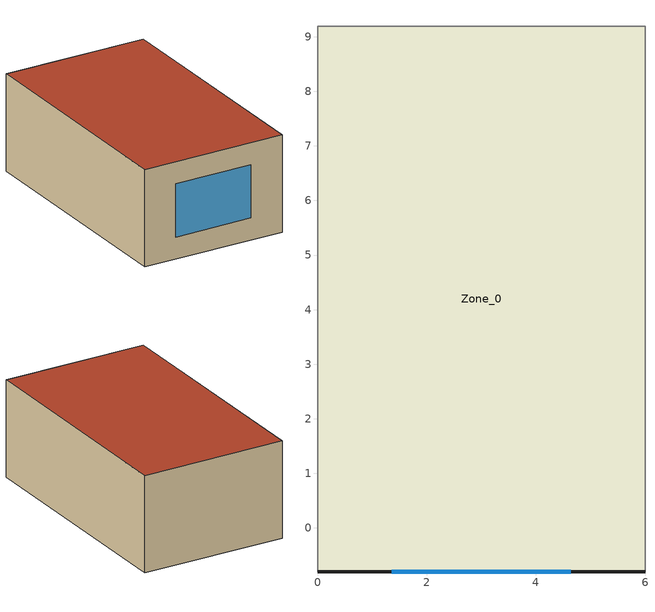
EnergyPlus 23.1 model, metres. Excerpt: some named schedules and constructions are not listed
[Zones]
Zone_0
 floor adiabatic (Slab_Light_FLIPPED): 6,-0.81 0,-0.81 0,9.19 6,9.19 z0
 wall outside (UVal_0.2_Light): 0,-0.81 6,-0.81 z0:4
 wall adiabatic (UVal_0.2_Light): 6,-0.81 6,9.19 0,9.19 0,-0.81 z0:4
 window (Starphire - Solarban 60 (3) on Starphire (Krypton)): 1.36,-0.81 4.64,-0.81 z0.9:3.1
 roof outside (UVal_0.2_Light): 0,9.19 0,-0.81 6,-0.81 6,9.19 z4
[Schedule:Day:Hourly]
a9f4b4bc-2e12-458c-8fc4-2f3fb955b4e3: 1, 1, 1, 1, 1, 1, 0.8, 0.6, 0.4, 0.4, 0.4, 0.6, 0.8, 0.6, 0.4, 0.4, 0.6, 0.8, 0.8, 0.8, 0.8, 1, 1, 1
efc2760d-8a1d-45c6-b962-a8a213a4c618: 0, 0, 0, 0, 0, 0, 0, 1, 1, 1, 1, 1, 1, 1, 1, 1, 1, 1, 0, 0, 0, 0, 0, 0
75874fcd-75c6-442e-b177-77d28ebe1d65: 0, 0, 0, 0, 0, 0, 0, 0, 0, 0, 0, 0, 0, 0, 0, 0, 0, 0, 0, 0, 0, 0, 0, 0
008bc7e2-7638-4747-beff-4e0d760ff2a5: 1, 1, 1, 1, 1, 1, 0.8, 0, 0, 0, 0, 0, 0, 0, 0, 0, 0, 0, 0.8, 0.8, 0.8, 1, 1, 1
2f73d201-ecd8-4a38-8596-6b65bfb818f7: 1, 1, 1, 1, 1, 1, 0.8, 0.6, 0.4, 0, 0, 0, 0, 0, 0, 0, 0, 0, 0.8, 0.8, 0.8, 1, 1, 1
5e377dd4-b396-45f0-af20-e002f2d6122a: 1, 1, 1, 1, 1, 1, 0.8, 0.6, 0, 0, 0, 0, 0, 0, 0, 0.4, 0.6, 0.8, 0.8, 0.8, 0.8, 1, 1, 1
88314eb3-1bb4-4dd7-b09d-cbcdebc707a7: 1, 1, 1, 1, 1, 1, 0.8, 0, 0, 0, 0, 0, 0, 0, 0, 0.4, 0.6, 0.8, 0.8, 0.8, 0.8, 1, 1, 1
b633e610-c0a2-45fa-ba37-297b95152a5c: 1, 1, 1, 1, 1, 1, 0.8, 0.6, 0, 0, 0, 0, 0, 0, 0, 0, 0, 0, 0.8, 0.8, 0.8, 1, 1, 1
44a71ea6-3b74-42dc-987f-99eaa75a8332: 1, 1, 1, 1, 1, 1, 0.8, 0.6, 0.4, 0.4, 0.4, 0, 0, 0, 0, 0, 0, 0, 0.8, 0.8, 0.8, 1, 1, 1
30dfd1cf-e552-4944-95f4-35b8c2e1e128: 1, 1, 1, 1, 1, 1, 0.8, 0.6, 0.4, 0.4, 0.4, 0.6, 0.8, 0.6, 0.4, 0, 0, 0, 0.8, 0.8, 0.8, 1, 1, 1
3169d6b9-a660-4b36-a788-756da2ca3554: 1, 1, 1, 1, 1, 1, 0.8, 0.6, 0.4, 0, 0, 0, 0, 0, 0, 0, 0, 0.8, 0.8, 0.8, 0.8, 1, 1, 1
7a969d79-baed-470d-8798-7dddf29d24f6: 1, 1, 1, 1, 1, 1, 0.8, 0.6, 0.4, 0.4, 0.4, 0.6, 0.8, 0.6, 0, 0, 0, 0.8, 0.8, 0.8, 0.8, 1, 1, 1
060da356-0adc-4f44-b421-56f693a622e6: 1, 1, 1, 1, 1, 1, 0.8, 0, 0, 0, 0, 0, 0, 0, 0, 0, 0, 0.8, 0.8, 0.8, 0.8, 1, 1, 1
3189d03c-0a18-4a71-96c0-83d8108f6ac0: 1, 1, 1, 1, 1, 1, 0.8, 0.6, 0.4, 0.4, 0.4, 0.6, 0.8, 0.6, 0.4, 0.4, 0.6, 0, 0.8, 0.8, 0.8, 1, 1, 1
fed877cd-eb7f-4e54-9674-f0576113e366: 1, 1, 1, 1, 1, 1, 0.8, 0.6, 0.4, 0, 0, 0, 0.8, 0.6, 0.4, 0.4, 0.6, 0.8, 0.8, 0.8, 0.8, 1, 1, 1
cfa50969-3518-4a79-9ebb-52f217fd56b7: 1, 1, 1, 1, 1, 1, 0.8, 0, 0.4, 0.4, 0.4, 0.6, 0, 0, 0, 0.4, 0.6, 0.8, 0.8, 0.8, 0.8, 1, 1, 1
59d48295-9266-4557-8065-ae027bafda2b: 1, 1, 1, 1, 1, 1, 0.8, 0, 0.4, 0, 0, 0, 0, 0, 0, 0, 0, 0, 0.8, 0.8, 0.8, 1, 1, 1
25d9d186-891b-4b81-93f3-6afea8f2ef5c: 1, 1, 1, 1, 1, 1, 0.8, 0, 0, 0, 0, 0, 0, 0.6, 0.4, 0.4, 0.6, 0, 0.8, 0.8, 0.8, 1, 1, 1
58793e93-eae3-4f29-a1c5-bd6ba601a773: 1, 1, 1, 1, 1, 1, 0.8, 0.6, 0.4, 0.4, 0.4, 0.6, 0, 0, 0, 0, 0, 0, 0.8, 0.8, 0.8, 1, 1, 1
87693d5b-cab4-40a0-839a-b4b8302d06e7: 1, 1, 1, 1, 1, 1, 0.8, 0, 0, 0, 0, 0, 0, 0, 0, 0, 0.6, 0, 0.8, 0.8, 0.8, 1, 1, 1
1c799c84-67f4-4240-8c71-06874fbb3943: 1, 1, 1, 1, 1, 1, 0.8, 0.6, 0.4, 0.4, 0.4, 0, 0, 0, 0, 0, 0, 0.8, 0.8, 0.8, 0.8, 1, 1, 1
1f0d44a3-7d70-46c1-88ee-c0f023e7affa: 1, 1, 1, 1, 1, 1, 0.8, 0, 0, 0.4, 0.4, 0, 0, 0, 0.4, 0.4, 0.6, 0, 0.8, 0.8, 0.8, 1, 1, 1
0ee71fe6-2df5-488a-b069-791e0e5c07b8: 1, 1, 1, 1, 1, 1, 0.8, 0.6, 0, 0, 0, 0, 0, 0, 0, 0, 0, 0.8, 0.8, 0.8, 0.8, 1, 1, 1
8e7996f3-5341-486f-939a-1274a31d297e: 1, 1, 1, 1, 1, 1, 0.8, 0.6, 0, 0, 0, 0.6, 0, 0, 0, 0, 0, 0.8, 0.8, 0.8, 0.8, 1, 1, 1
c6c6efc0-2bb3-4c48-9c40-b161d9971be9: 1, 1, 1, 1, 1, 1, 0.8, 0, 0, 0, 0, 0.6, 0.8, 0.6, 0.4, 0.4, 0.6, 0.8, 0.8, 0.8, 0.8, 1, 1, 1
28080bc0-5927-433a-9422-1f4ffd60f8e5: 1, 1, 1, 1, 1, 1, 0.8, 0.6, 0, 0, 0, 0.6, 0.8, 0.6, 0.4, 0.4, 0.6, 0.8, 0.8, 0.8, 0.8, 1, 1, 1
4ca7bb63-88ca-4ba3-ae32-60c2a5a33414: 1, 1, 1, 1, 1, 1, 0.8, 0.6, 0.4, 0.4, 0.4, 0, 0, 0, 0, 0.4, 0.6, 0.8, 0.8, 0.8, 0.8, 1, 1, 1
d5d7a691-1c94-4324-87fc-18be7b975890: 1, 1, 1, 1, 1, 1, 0.8, 0.6, 0, 0, 0, 0.6, 0, 0, 0.4, 0.4, 0.6, 0, 0.8, 0.8, 0.8, 1, 1, 1
d8a64c24-ee05-4c0a-9334-fb8977417d24: 1, 1, 1, 1, 1, 1, 0.8, 0.6, 0, 0, 0, 0, 0.8, 0, 0, 0, 0, 0, 0.8, 0.8, 0.8, 1, 1, 1
892f0b5d-23d3-4d68-ba22-9b33534a2e85: 1, 1, 1, 1, 1, 1, 0.8, 0.6, 0.4, 0, 0, 0.6, 0.8, 0.6, 0.4, 0.4, 0.6, 0.8, 0.8, 0.8, 0.8, 1, 1, 1
1ff51537-b0e9-466c-9028-86336e3e91d3: 1, 1, 1, 1, 1, 1, 0.8, 0.6, 0, 0.4, 0.4, 0.6, 0.8, 0.6, 0.4, 0.4, 0.6, 0, 0.8, 0.8, 0.8, 1, 1, 1
ea92c525-f574-4d54-ae5f-eb827a995d5f: 1, 1, 1, 1, 1, 1, 0.8, 0.6, 0.4, 0.4, 0.4, 0, 0, 0, 0, 0, 0.6, 0.8, 0.8, 0.8, 0.8, 1, 1, 1
688be3c6-4298-49d6-a995-f4ff9189585c: 1, 1, 1, 1, 1, 1, 0.8, 0.6, 0.4, 0.4, 0.4, 0, 0, 0, 0.4, 0.4, 0.6, 0.8, 0.8, 0.8, 0.8, 1, 1, 1
49a4725d-64ee-40d9-b7c8-8719304f05b0: 1, 1, 1, 1, 1, 1, 0.8, 0.6, 0.4, 0.4, 0.4, 0, 0, 0, 0.4, 0, 0, 0.8, 0.8, 0.8, 0.8, 1, 1, 1
8c3fcda5-35fe-4a72-94f4-fef45e0e0adf: 1, 1, 1, 1, 1, 1, 0.8, 0.6, 0, 0.4, 0.4, 0, 0, 0, 0.4, 0.4, 0.6, 0, 0.8, 0.8, 0.8, 1, 1, 1
104ca01c-c9df-4491-a331-869219257df5: 1, 1, 1, 1, 1, 1, 0.8, 0.6, 0.4, 0.4, 0.4, 0, 0.8, 0.6, 0.4, 0.4, 0.6, 0.8, 0.8, 0.8, 0.8, 1, 1, 1
858d9445-fedc-41b6-9329-28b7e3ced1bc: 1, 1, 1, 1, 1, 1, 0.8, 0.6, 0.4, 0.4, 0, 0.6, 0.8, 0.6, 0.4, 0.4, 0.6, 0.8, 0.8, 0.8, 0.8, 1, 1, 1
a7cb5c7e-cace-4517-8dd7-bebdf90f2619: 1, 1, 1, 1, 1, 1, 0.8, 0, 0, 0, 0, 0, 0, 0, 0.4, 0.4, 0.6, 0.8, 0.8, 0.8, 0.8, 1, 1, 1
18fddb95-af1b-4249-88f6-682cce6befe1: 1, 1, 1, 1, 1, 1, 0.8, 0.6, 0.4, 0, 0, 0, 0, 0, 0.4, 0.4, 0.6, 0.8, 0.8, 0.8, 0.8, 1, 1, 1
2ff1e9c7-f90c-41d6-a502-d71ee99c5e5f: 1, 1, 1, 1, 1, 1, 0.8, 0.6, 0.4, 0.4, 0.4, 0.6, 0.8, 0.6, 0, 0.4, 0.6, 0, 0.8, 0.8, 0.8, 1, 1, 1
b02ab121-3d3f-4378-be6c-3e3afb00427c: 1, 1, 1, 1, 1, 1, 0.8, 0.6, 0.4, 0, 0, 0, 0, 0, 0, 0.4, 0.6, 0.8, 0.8, 0.8, 0.8, 1, 1, 1
4328494f-3c3d-4131-9852-9535aae929f7: 1, 1, 1, 1, 1, 1, 0.8, 0, 0, 0, 0, 0, 0, 0, 0, 0.4, 0.6, 0, 0.8, 0.8, 0.8, 1, 1, 1
e34125b6-ac2c-4c5f-8be2-e72e03ce4e15: 0, 0, 0, 0, 0, 0, 0, 0, 0, 1, 1, 1, 1, 1, 1, 1, 1, 1, 0, 0, 0, 0, 0, 0
03d2d463-790c-43fb-bbf4-41edcd2c2ac4: 0, 0, 0, 0, 0, 0, 0, 0, 1, 1, 1, 1, 1, 1, 1, 0, 0, 0, 0, 0, 0, 0, 0, 0
80cd060c-1f61-48c4-a5e6-f12f14524c35: 0, 0, 0, 0, 0, 0, 0, 0, 1, 1, 1, 1, 1, 1, 1, 1, 1, 1, 0, 0, 0, 0, 0, 0
2d87b48e-fcd2-4cf2-8beb-c03e703131d0: 0, 0, 0, 0, 0, 0, 0, 0, 0, 0, 0, 1, 1, 1, 1, 1, 1, 1, 0, 0, 0, 0, 0, 0
b00d93de-308b-4fe5-8716-040459c3304f: 0, 0, 0, 0, 0, 0, 0, 1, 1, 1, 1, 1, 1, 1, 1, 1, 1, 0, 0, 0, 0, 0, 0, 0
5e63a8de-6281-4d94-aad1-972784421a51: 0, 0, 0, 0, 0, 0, 0, 0, 0, 0, 0, 0, 0, 0, 0, 0, 0, 1, 0, 0, 0, 0, 0, 0
b0b3a020-bc94-4a3f-a32c-3a6c3086e8d2: 0, 0, 0, 0, 0, 0, 0, 0, 1, 1, 1, 1, 1, 1, 1, 1, 1, 0, 0, 0, 0, 0, 0, 0
54c218a1-9a2d-43ac-bb55-8e068022fa20: 0, 0, 0, 0, 0, 0, 0, 1, 1, 1, 1, 1, 1, 1, 0, 0, 0, 0, 0, 0, 0, 0, 0, 0
[Schedule:Week:Daily]
HeatAvail_Zone_0_0: 004e2dcf-8239-45a4-9b8e-f48bbb5674c7, 004e2dcf-8239-45a4-9b8e-f48bbb5674c7, 528ea09c-39c9-4a10-8800-9de200cd2c91, b7a3da46-3739-4097-babf-01599cefae49, b7a3da46-3739-4097-babf-01599cefae49, b7a3da46-3739-4097-babf-01599cefae49, 004e2dcf-8239-45a4-9b8e-f48bbb5674c7, 004e2dcf-8239-45a4-9b8e-f48bbb5674c7, 004e2dcf-8239-45a4-9b8e-f48bbb5674c7, 004e2dcf-8239-45a4-9b8e-f48bbb5674c7, 004e2dcf-8239-45a4-9b8e-f48bbb5674c7, 004e2dcf-8239-45a4-9b8e-f48bbb5674c7
HeatAvail_Zone_0_1: 9c846b64-d1d2-40fa-bed3-0c1ada7adb8e, b7a3da46-3739-4097-babf-01599cefae49, b7a3da46-3739-4097-babf-01599cefae49, b7a3da46-3739-4097-babf-01599cefae49, b7a3da46-3739-4097-babf-01599cefae49, b7a3da46-3739-4097-babf-01599cefae49, 004e2dcf-8239-45a4-9b8e-f48bbb5674c7, 9c846b64-d1d2-40fa-bed3-0c1ada7adb8e, 9c846b64-d1d2-40fa-bed3-0c1ada7adb8e, 9c846b64-d1d2-40fa-bed3-0c1ada7adb8e, 9c846b64-d1d2-40fa-bed3-0c1ada7adb8e, 9c846b64-d1d2-40fa-bed3-0c1ada7adb8e
HeatAvail_Zone_0_2: b7a3da46-3739-4097-babf-01599cefae49, 00f57e9e-7185-4411-8f65-5452f192126f, bfb4ce4c-ec3e-490d-885e-84b63b4f48a2, 004e2dcf-8239-45a4-9b8e-f48bbb5674c7, 004e2dcf-8239-45a4-9b8e-f48bbb5674c7, afcd5b20-8f77-4d74-bd58-d57eea7b5b9d, 004e2dcf-8239-45a4-9b8e-f48bbb5674c7, b7a3da46-3739-4097-babf-01599cefae49, b7a3da46-3739-4097-babf-01599cefae49, b7a3da46-3739-4097-babf-01599cefae49, b7a3da46-3739-4097-babf-01599cefae49, b7a3da46-3739-4097-babf-01599cefae49
HeatAvail_Zone_0_3: 3e78b9a3-cb97-4deb-b2a3-769ff42cbbae, b7a3da46-3739-4097-babf-01599cefae49, df368c70-796a-44ce-b8ad-c643e9f0e22f, 004e2dcf-8239-45a4-9b8e-f48bbb5674c7, 6a4db3b3-01dd-493c-aff0-10d7f1e97450, b7a3da46-3739-4097-babf-01599cefae49, 004e2dcf-8239-45a4-9b8e-f48bbb5674c7, 3e78b9a3-cb97-4deb-b2a3-769ff42cbbae, 3e78b9a3-cb97-4deb-b2a3-769ff42cbbae, 3e78b9a3-cb97-4deb-b2a3-769ff42cbbae, 3e78b9a3-cb97-4deb-b2a3-769ff42cbbae, 3e78b9a3-cb97-4deb-b2a3-769ff42cbbae
HeatAvail_Zone_0_4: b7a3da46-3739-4097-babf-01599cefae49, b7a3da46-3739-4097-babf-01599cefae49, b7a3da46-3739-4097-babf-01599cefae49, b7a3da46-3739-4097-babf-01599cefae49, b7a3da46-3739-4097-babf-01599cefae49, 004e2dcf-8239-45a4-9b8e-f48bbb5674c7, 004e2dcf-8239-45a4-9b8e-f48bbb5674c7, b7a3da46-3739-4097-babf-01599cefae49, b7a3da46-3739-4097-babf-01599cefae49, b7a3da46-3739-4097-babf-01599cefae49, b7a3da46-3739-4097-babf-01599cefae49, b7a3da46-3739-4097-babf-01599cefae49
HeatAvail_Zone_0_5: b7a3da46-3739-4097-babf-01599cefae49, ed559348-6578-4ed7-b332-738b62675bbd, b7a3da46-3739-4097-babf-01599cefae49, 4471f6eb-af27-4bac-a93a-c9ad64be5562, cfaff9e9-d387-4040-8772-00e146d99aed, b7a3da46-3739-4097-babf-01599cefae49, 004e2dcf-8239-45a4-9b8e-f48bbb5674c7, b7a3da46-3739-4097-babf-01599cefae49, b7a3da46-3739-4097-babf-01599cefae49, b7a3da46-3739-4097-babf-01599cefae49, b7a3da46-3739-4097-babf-01599cefae49, b7a3da46-3739-4097-babf-01599cefae49
HeatAvail_Zone_0_6: b7a3da46-3739-4097-babf-01599cefae49, b7a3da46-3739-4097-babf-01599cefae49, b7a3da46-3739-4097-babf-01599cefae49, b50b1c4f-d964-4ad3-8bcf-11deb676e7ff, e4128f0c-12e8-4802-a4bb-00ef40627b83, d79b3a9e-7f01-4d6e-b59d-4078c05ed039, 004e2dcf-8239-45a4-9b8e-f48bbb5674c7, b7a3da46-3739-4097-babf-01599cefae49, b7a3da46-3739-4097-babf-01599cefae49, b7a3da46-3739-4097-babf-01599cefae49, b7a3da46-3739-4097-babf-01599cefae49, b7a3da46-3739-4097-babf-01599cefae49
HeatAvail_Zone_0_7: c870c390-8123-410e-8589-f265b8161020, b7a3da46-3739-4097-babf-01599cefae49, b7a3da46-3739-4097-babf-01599cefae49, b7a3da46-3739-4097-babf-01599cefae49, 674adbee-4f4c-4f74-9816-0d9c49eee9ee, 004e2dcf-8239-45a4-9b8e-f48bbb5674c7, 004e2dcf-8239-45a4-9b8e-f48bbb5674c7, c870c390-8123-410e-8589-f265b8161020, c870c390-8123-410e-8589-f265b8161020, c870c390-8123-410e-8589-f265b8161020, c870c390-8123-410e-8589-f265b8161020, c870c390-8123-410e-8589-f265b8161020
HeatAvail_Zone_0_8: 66bb5eaa-cd6a-4c28-9836-8d52666f5628, 004e2dcf-8239-45a4-9b8e-f48bbb5674c7, 66bb5eaa-cd6a-4c28-9836-8d52666f5628, b7a3da46-3739-4097-babf-01599cefae49, 66bb5eaa-cd6a-4c28-9836-8d52666f5628, b7a3da46-3739-4097-babf-01599cefae49, 004e2dcf-8239-45a4-9b8e-f48bbb5674c7, 66bb5eaa-cd6a-4c28-9836-8d52666f5628, 66bb5eaa-cd6a-4c28-9836-8d52666f5628, 66bb5eaa-cd6a-4c28-9836-8d52666f5628, 66bb5eaa-cd6a-4c28-9836-8d52666f5628, 66bb5eaa-cd6a-4c28-9836-8d52666f5628
HeatAvail_Zone_0_9: 966215da-a094-4bce-8a16-e7f265986e66, d79b3a9e-7f01-4d6e-b59d-4078c05ed039, c870c390-8123-410e-8589-f265b8161020, 004e2dcf-8239-45a4-9b8e-f48bbb5674c7, 004e2dcf-8239-45a4-9b8e-f48bbb5674c7, b7a3da46-3739-4097-babf-01599cefae49, 004e2dcf-8239-45a4-9b8e-f48bbb5674c7, 966215da-a094-4bce-8a16-e7f265986e66, 966215da-a094-4bce-8a16-e7f265986e66, 966215da-a094-4bce-8a16-e7f265986e66, 966215da-a094-4bce-8a16-e7f265986e66, 966215da-a094-4bce-8a16-e7f265986e66
HeatAvail_Zone_0_10: b7a3da46-3739-4097-babf-01599cefae49, 66bb5eaa-cd6a-4c28-9836-8d52666f5628, b7a3da46-3739-4097-babf-01599cefae49, a4f3f783-feae-4b61-a365-1a25cb2659a7, 004e2dcf-8239-45a4-9b8e-f48bbb5674c7, 004e2dcf-8239-45a4-9b8e-f48bbb5674c7, 004e2dcf-8239-45a4-9b8e-f48bbb5674c7, b7a3da46-3739-4097-babf-01599cefae49, b7a3da46-3739-4097-babf-01599cefae49, b7a3da46-3739-4097-babf-01599cefae49, b7a3da46-3739-4097-babf-01599cefae49, b7a3da46-3739-4097-babf-01599cefae49
HeatAvail_Zone_0_11: b7a3da46-3739-4097-babf-01599cefae49, 004e2dcf-8239-45a4-9b8e-f48bbb5674c7, ed559348-6578-4ed7-b332-738b62675bbd, b7a3da46-3739-4097-babf-01599cefae49, b7a3da46-3739-4097-babf-01599cefae49, b7a3da46-3739-4097-babf-01599cefae49, 004e2dcf-8239-45a4-9b8e-f48bbb5674c7, b7a3da46-3739-4097-babf-01599cefae49, b7a3da46-3739-4097-babf-01599cefae49, b7a3da46-3739-4097-babf-01599cefae49, b7a3da46-3739-4097-babf-01599cefae49, b7a3da46-3739-4097-babf-01599cefae49
HeatAvail_Zone_0_12: b7a3da46-3739-4097-babf-01599cefae49, b7a3da46-3739-4097-babf-01599cefae49, b7a3da46-3739-4097-babf-01599cefae49, 004e2dcf-8239-45a4-9b8e-f48bbb5674c7, b7a3da46-3739-4097-babf-01599cefae49, b7a3da46-3739-4097-babf-01599cefae49, 004e2dcf-8239-45a4-9b8e-f48bbb5674c7, b7a3da46-3739-4097-babf-01599cefae49, b7a3da46-3739-4097-babf-01599cefae49, b7a3da46-3739-4097-babf-01599cefae49, b7a3da46-3739-4097-babf-01599cefae49, b7a3da46-3739-4097-babf-01599cefae49
HeatAvail_Zone_0_13: b7a3da46-3739-4097-babf-01599cefae49, 185f8419-926a-4275-8635-e4197f33d4c0, 00f57e9e-7185-4411-8f65-5452f192126f, b7a3da46-3739-4097-babf-01599cefae49, df368c70-796a-44ce-b8ad-c643e9f0e22f, 004e2dcf-8239-45a4-9b8e-f48bbb5674c7, 004e2dcf-8239-45a4-9b8e-f48bbb5674c7, b7a3da46-3739-4097-babf-01599cefae49, b7a3da46-3739-4097-babf-01599cefae49, b7a3da46-3739-4097-babf-01599cefae49, b7a3da46-3739-4097-babf-01599cefae49, b7a3da46-3739-4097-babf-01599cefae49
MechVentAvail_Zone_0_11: 008bc7e2-7638-4747-beff-4e0d760ff2a5, a9f4b4bc-2e12-458c-8fc4-2f3fb955b4e3, 44a71ea6-3b74-42dc-987f-99eaa75a8332, 008bc7e2-7638-4747-beff-4e0d760ff2a5, 008bc7e2-7638-4747-beff-4e0d760ff2a5, 008bc7e2-7638-4747-beff-4e0d760ff2a5, a9f4b4bc-2e12-458c-8fc4-2f3fb955b4e3, 008bc7e2-7638-4747-beff-4e0d760ff2a5, 008bc7e2-7638-4747-beff-4e0d760ff2a5, 008bc7e2-7638-4747-beff-4e0d760ff2a5, 008bc7e2-7638-4747-beff-4e0d760ff2a5, 008bc7e2-7638-4747-beff-4e0d760ff2a5
MechVentAvail_Zone_0_12: 008bc7e2-7638-4747-beff-4e0d760ff2a5, 008bc7e2-7638-4747-beff-4e0d760ff2a5, 008bc7e2-7638-4747-beff-4e0d760ff2a5, a9f4b4bc-2e12-458c-8fc4-2f3fb955b4e3, 008bc7e2-7638-4747-beff-4e0d760ff2a5, 008bc7e2-7638-4747-beff-4e0d760ff2a5, a9f4b4bc-2e12-458c-8fc4-2f3fb955b4e3, 008bc7e2-7638-4747-beff-4e0d760ff2a5, 008bc7e2-7638-4747-beff-4e0d760ff2a5, 008bc7e2-7638-4747-beff-4e0d760ff2a5, 008bc7e2-7638-4747-beff-4e0d760ff2a5, 008bc7e2-7638-4747-beff-4e0d760ff2a5
MechVentAvail_Zone_0_13: 008bc7e2-7638-4747-beff-4e0d760ff2a5, cfa50969-3518-4a79-9ebb-52f217fd56b7, 2f73d201-ecd8-4a38-8596-6b65bfb818f7, 008bc7e2-7638-4747-beff-4e0d760ff2a5, 88314eb3-1bb4-4dd7-b09d-cbcdebc707a7, a9f4b4bc-2e12-458c-8fc4-2f3fb955b4e3, a9f4b4bc-2e12-458c-8fc4-2f3fb955b4e3, 008bc7e2-7638-4747-beff-4e0d760ff2a5, 008bc7e2-7638-4747-beff-4e0d760ff2a5, 008bc7e2-7638-4747-beff-4e0d760ff2a5, 008bc7e2-7638-4747-beff-4e0d760ff2a5, 008bc7e2-7638-4747-beff-4e0d760ff2a5
MechVentAvail_Zone_0_14: a9f4b4bc-2e12-458c-8fc4-2f3fb955b4e3, a9f4b4bc-2e12-458c-8fc4-2f3fb955b4e3, 008bc7e2-7638-4747-beff-4e0d760ff2a5, 008bc7e2-7638-4747-beff-4e0d760ff2a5, 008bc7e2-7638-4747-beff-4e0d760ff2a5, 59d48295-9266-4557-8065-ae027bafda2b, a9f4b4bc-2e12-458c-8fc4-2f3fb955b4e3, a9f4b4bc-2e12-458c-8fc4-2f3fb955b4e3, a9f4b4bc-2e12-458c-8fc4-2f3fb955b4e3, a9f4b4bc-2e12-458c-8fc4-2f3fb955b4e3, a9f4b4bc-2e12-458c-8fc4-2f3fb955b4e3, a9f4b4bc-2e12-458c-8fc4-2f3fb955b4e3
MechVentAvail_Zone_0_15: 008bc7e2-7638-4747-beff-4e0d760ff2a5, 30dfd1cf-e552-4944-95f4-35b8c2e1e128, 25d9d186-891b-4b81-93f3-6afea8f2ef5c, 060da356-0adc-4f44-b421-56f693a622e6, a9f4b4bc-2e12-458c-8fc4-2f3fb955b4e3, 58793e93-eae3-4f29-a1c5-bd6ba601a773, a9f4b4bc-2e12-458c-8fc4-2f3fb955b4e3, 008bc7e2-7638-4747-beff-4e0d760ff2a5, 008bc7e2-7638-4747-beff-4e0d760ff2a5, 008bc7e2-7638-4747-beff-4e0d760ff2a5, 008bc7e2-7638-4747-beff-4e0d760ff2a5, 008bc7e2-7638-4747-beff-4e0d760ff2a5
MechVentAvail_Zone_0_16: 008bc7e2-7638-4747-beff-4e0d760ff2a5, 008bc7e2-7638-4747-beff-4e0d760ff2a5, 008bc7e2-7638-4747-beff-4e0d760ff2a5, 008bc7e2-7638-4747-beff-4e0d760ff2a5, 87693d5b-cab4-40a0-839a-b4b8302d06e7, 008bc7e2-7638-4747-beff-4e0d760ff2a5, a9f4b4bc-2e12-458c-8fc4-2f3fb955b4e3, 008bc7e2-7638-4747-beff-4e0d760ff2a5, 008bc7e2-7638-4747-beff-4e0d760ff2a5, 008bc7e2-7638-4747-beff-4e0d760ff2a5, 008bc7e2-7638-4747-beff-4e0d760ff2a5, 008bc7e2-7638-4747-beff-4e0d760ff2a5
MechVentAvail_Zone_0_17: b633e610-c0a2-45fa-ba37-297b95152a5c, a9f4b4bc-2e12-458c-8fc4-2f3fb955b4e3, 008bc7e2-7638-4747-beff-4e0d760ff2a5, 008bc7e2-7638-4747-beff-4e0d760ff2a5, 008bc7e2-7638-4747-beff-4e0d760ff2a5, 008bc7e2-7638-4747-beff-4e0d760ff2a5, a9f4b4bc-2e12-458c-8fc4-2f3fb955b4e3, b633e610-c0a2-45fa-ba37-297b95152a5c, b633e610-c0a2-45fa-ba37-297b95152a5c, b633e610-c0a2-45fa-ba37-297b95152a5c, b633e610-c0a2-45fa-ba37-297b95152a5c, b633e610-c0a2-45fa-ba37-297b95152a5c
MechVentAvail_Zone_0_18: 008bc7e2-7638-4747-beff-4e0d760ff2a5, 008bc7e2-7638-4747-beff-4e0d760ff2a5, a9f4b4bc-2e12-458c-8fc4-2f3fb955b4e3, 44a71ea6-3b74-42dc-987f-99eaa75a8332, 008bc7e2-7638-4747-beff-4e0d760ff2a5, 008bc7e2-7638-4747-beff-4e0d760ff2a5, a9f4b4bc-2e12-458c-8fc4-2f3fb955b4e3, 008bc7e2-7638-4747-beff-4e0d760ff2a5, 008bc7e2-7638-4747-beff-4e0d760ff2a5, 008bc7e2-7638-4747-beff-4e0d760ff2a5, 008bc7e2-7638-4747-beff-4e0d760ff2a5, 008bc7e2-7638-4747-beff-4e0d760ff2a5
MechVentAvail_Zone_0_19: a9f4b4bc-2e12-458c-8fc4-2f3fb955b4e3, 1c799c84-67f4-4240-8c71-06874fbb3943, fed877cd-eb7f-4e54-9674-f0576113e366, 44a71ea6-3b74-42dc-987f-99eaa75a8332, 008bc7e2-7638-4747-beff-4e0d760ff2a5, 008bc7e2-7638-4747-beff-4e0d760ff2a5, a9f4b4bc-2e12-458c-8fc4-2f3fb955b4e3, a9f4b4bc-2e12-458c-8fc4-2f3fb955b4e3, a9f4b4bc-2e12-458c-8fc4-2f3fb955b4e3, a9f4b4bc-2e12-458c-8fc4-2f3fb955b4e3, a9f4b4bc-2e12-458c-8fc4-2f3fb955b4e3, a9f4b4bc-2e12-458c-8fc4-2f3fb955b4e3
MechVentAvail_Zone_0_20: 1f0d44a3-7d70-46c1-88ee-c0f023e7affa, a9f4b4bc-2e12-458c-8fc4-2f3fb955b4e3, a9f4b4bc-2e12-458c-8fc4-2f3fb955b4e3, 0ee71fe6-2df5-488a-b069-791e0e5c07b8, 7a969d79-baed-470d-8798-7dddf29d24f6, 59d48295-9266-4557-8065-ae027bafda2b, a9f4b4bc-2e12-458c-8fc4-2f3fb955b4e3, 1f0d44a3-7d70-46c1-88ee-c0f023e7affa, 1f0d44a3-7d70-46c1-88ee-c0f023e7affa, 1f0d44a3-7d70-46c1-88ee-c0f023e7affa, 1f0d44a3-7d70-46c1-88ee-c0f023e7affa, 1f0d44a3-7d70-46c1-88ee-c0f023e7affa
MechVentAvail_Zone_0_21: a9f4b4bc-2e12-458c-8fc4-2f3fb955b4e3, 008bc7e2-7638-4747-beff-4e0d760ff2a5, 060da356-0adc-4f44-b421-56f693a622e6, 8e7996f3-5341-486f-939a-1274a31d297e, 008bc7e2-7638-4747-beff-4e0d760ff2a5, b633e610-c0a2-45fa-ba37-297b95152a5c, a9f4b4bc-2e12-458c-8fc4-2f3fb955b4e3, a9f4b4bc-2e12-458c-8fc4-2f3fb955b4e3, a9f4b4bc-2e12-458c-8fc4-2f3fb955b4e3, a9f4b4bc-2e12-458c-8fc4-2f3fb955b4e3, a9f4b4bc-2e12-458c-8fc4-2f3fb955b4e3, a9f4b4bc-2e12-458c-8fc4-2f3fb955b4e3
MechVentAvail_Zone_0_22: 008bc7e2-7638-4747-beff-4e0d760ff2a5, 008bc7e2-7638-4747-beff-4e0d760ff2a5, 008bc7e2-7638-4747-beff-4e0d760ff2a5, a9f4b4bc-2e12-458c-8fc4-2f3fb955b4e3, 44a71ea6-3b74-42dc-987f-99eaa75a8332, 008bc7e2-7638-4747-beff-4e0d760ff2a5, a9f4b4bc-2e12-458c-8fc4-2f3fb955b4e3, 008bc7e2-7638-4747-beff-4e0d760ff2a5, 008bc7e2-7638-4747-beff-4e0d760ff2a5, 008bc7e2-7638-4747-beff-4e0d760ff2a5, 008bc7e2-7638-4747-beff-4e0d760ff2a5, 008bc7e2-7638-4747-beff-4e0d760ff2a5
MechVentAvail_Zone_0_23: a9f4b4bc-2e12-458c-8fc4-2f3fb955b4e3, 3169d6b9-a660-4b36-a788-756da2ca3554, c6c6efc0-2bb3-4c48-9c40-b161d9971be9, 44a71ea6-3b74-42dc-987f-99eaa75a8332, 008bc7e2-7638-4747-beff-4e0d760ff2a5, 008bc7e2-7638-4747-beff-4e0d760ff2a5, a9f4b4bc-2e12-458c-8fc4-2f3fb955b4e3, a9f4b4bc-2e12-458c-8fc4-2f3fb955b4e3, a9f4b4bc-2e12-458c-8fc4-2f3fb955b4e3, a9f4b4bc-2e12-458c-8fc4-2f3fb955b4e3, a9f4b4bc-2e12-458c-8fc4-2f3fb955b4e3, a9f4b4bc-2e12-458c-8fc4-2f3fb955b4e3
MechVentAvail_Zone_0_24: 28080bc0-5927-433a-9422-1f4ffd60f8e5, b633e610-c0a2-45fa-ba37-297b95152a5c, 008bc7e2-7638-4747-beff-4e0d760ff2a5, 008bc7e2-7638-4747-beff-4e0d760ff2a5, 008bc7e2-7638-4747-beff-4e0d760ff2a5, 008bc7e2-7638-4747-beff-4e0d760ff2a5, a9f4b4bc-2e12-458c-8fc4-2f3fb955b4e3, 28080bc0-5927-433a-9422-1f4ffd60f8e5, 28080bc0-5927-433a-9422-1f4ffd60f8e5, 28080bc0-5927-433a-9422-1f4ffd60f8e5, 28080bc0-5927-433a-9422-1f4ffd60f8e5, 28080bc0-5927-433a-9422-1f4ffd60f8e5
MechVentAvail_Zone_0_25: 008bc7e2-7638-4747-beff-4e0d760ff2a5, c6c6efc0-2bb3-4c48-9c40-b161d9971be9, a9f4b4bc-2e12-458c-8fc4-2f3fb955b4e3, 7a969d79-baed-470d-8798-7dddf29d24f6, 58793e93-eae3-4f29-a1c5-bd6ba601a773, 4ca7bb63-88ca-4ba3-ae32-60c2a5a33414, a9f4b4bc-2e12-458c-8fc4-2f3fb955b4e3, 008bc7e2-7638-4747-beff-4e0d760ff2a5, 008bc7e2-7638-4747-beff-4e0d760ff2a5, 008bc7e2-7638-4747-beff-4e0d760ff2a5, 008bc7e2-7638-4747-beff-4e0d760ff2a5, 008bc7e2-7638-4747-beff-4e0d760ff2a5
MechVentAvail_Zone_0_26: 2f73d201-ecd8-4a38-8596-6b65bfb818f7, d5d7a691-1c94-4324-87fc-18be7b975890, 008bc7e2-7638-4747-beff-4e0d760ff2a5, a9f4b4bc-2e12-458c-8fc4-2f3fb955b4e3, a9f4b4bc-2e12-458c-8fc4-2f3fb955b4e3, 3189d03c-0a18-4a71-96c0-83d8108f6ac0, a9f4b4bc-2e12-458c-8fc4-2f3fb955b4e3, 2f73d201-ecd8-4a38-8596-6b65bfb818f7, 2f73d201-ecd8-4a38-8596-6b65bfb818f7, 2f73d201-ecd8-4a38-8596-6b65bfb818f7, 2f73d201-ecd8-4a38-8596-6b65bfb818f7, 2f73d201-ecd8-4a38-8596-6b65bfb818f7
MechVentAvail_Zone_0_27: d8a64c24-ee05-4c0a-9334-fb8977417d24, b633e610-c0a2-45fa-ba37-297b95152a5c, 008bc7e2-7638-4747-beff-4e0d760ff2a5, 008bc7e2-7638-4747-beff-4e0d760ff2a5, 59d48295-9266-4557-8065-ae027bafda2b, b633e610-c0a2-45fa-ba37-297b95152a5c, a9f4b4bc-2e12-458c-8fc4-2f3fb955b4e3, d8a64c24-ee05-4c0a-9334-fb8977417d24, d8a64c24-ee05-4c0a-9334-fb8977417d24, d8a64c24-ee05-4c0a-9334-fb8977417d24, d8a64c24-ee05-4c0a-9334-fb8977417d24, d8a64c24-ee05-4c0a-9334-fb8977417d24
MechVentAvail_Zone_0_28: 008bc7e2-7638-4747-beff-4e0d760ff2a5, 008bc7e2-7638-4747-beff-4e0d760ff2a5, 008bc7e2-7638-4747-beff-4e0d760ff2a5, 008bc7e2-7638-4747-beff-4e0d760ff2a5, b633e610-c0a2-45fa-ba37-297b95152a5c, 892f0b5d-23d3-4d68-ba22-9b33534a2e85, a9f4b4bc-2e12-458c-8fc4-2f3fb955b4e3, 008bc7e2-7638-4747-beff-4e0d760ff2a5, 008bc7e2-7638-4747-beff-4e0d760ff2a5, 008bc7e2-7638-4747-beff-4e0d760ff2a5, 008bc7e2-7638-4747-beff-4e0d760ff2a5, 008bc7e2-7638-4747-beff-4e0d760ff2a5
MechVentAvail_Zone_0_29: a9f4b4bc-2e12-458c-8fc4-2f3fb955b4e3, a9f4b4bc-2e12-458c-8fc4-2f3fb955b4e3, fed877cd-eb7f-4e54-9674-f0576113e366, 1ff51537-b0e9-466c-9028-86336e3e91d3, b633e610-c0a2-45fa-ba37-297b95152a5c, 5e377dd4-b396-45f0-af20-e002f2d6122a, a9f4b4bc-2e12-458c-8fc4-2f3fb955b4e3, a9f4b4bc-2e12-458c-8fc4-2f3fb955b4e3, a9f4b4bc-2e12-458c-8fc4-2f3fb955b4e3, a9f4b4bc-2e12-458c-8fc4-2f3fb955b4e3, a9f4b4bc-2e12-458c-8fc4-2f3fb955b4e3, a9f4b4bc-2e12-458c-8fc4-2f3fb955b4e3
MechVentAvail_Zone_0_30: 008bc7e2-7638-4747-beff-4e0d760ff2a5, 008bc7e2-7638-4747-beff-4e0d760ff2a5, 008bc7e2-7638-4747-beff-4e0d760ff2a5, 008bc7e2-7638-4747-beff-4e0d760ff2a5, b633e610-c0a2-45fa-ba37-297b95152a5c, ea92c525-f574-4d54-ae5f-eb827a995d5f, a9f4b4bc-2e12-458c-8fc4-2f3fb955b4e3, 008bc7e2-7638-4747-beff-4e0d760ff2a5, 008bc7e2-7638-4747-beff-4e0d760ff2a5, 008bc7e2-7638-4747-beff-4e0d760ff2a5, 008bc7e2-7638-4747-beff-4e0d760ff2a5, 008bc7e2-7638-4747-beff-4e0d760ff2a5
MechVentAvail_Zone_0_31: 008bc7e2-7638-4747-beff-4e0d760ff2a5, 88314eb3-1bb4-4dd7-b09d-cbcdebc707a7, 060da356-0adc-4f44-b421-56f693a622e6, 688be3c6-4298-49d6-a995-f4ff9189585c, 008bc7e2-7638-4747-beff-4e0d760ff2a5, a9f4b4bc-2e12-458c-8fc4-2f3fb955b4e3, a9f4b4bc-2e12-458c-8fc4-2f3fb955b4e3, 008bc7e2-7638-4747-beff-4e0d760ff2a5, 008bc7e2-7638-4747-beff-4e0d760ff2a5, 008bc7e2-7638-4747-beff-4e0d760ff2a5, 008bc7e2-7638-4747-beff-4e0d760ff2a5, 008bc7e2-7638-4747-beff-4e0d760ff2a5
MechVentAvail_Zone_0_32: 008bc7e2-7638-4747-beff-4e0d760ff2a5, b633e610-c0a2-45fa-ba37-297b95152a5c, 87693d5b-cab4-40a0-839a-b4b8302d06e7, 0ee71fe6-2df5-488a-b069-791e0e5c07b8, 008bc7e2-7638-4747-beff-4e0d760ff2a5, fed877cd-eb7f-4e54-9674-f0576113e366, a9f4b4bc-2e12-458c-8fc4-2f3fb955b4e3, 008bc7e2-7638-4747-beff-4e0d760ff2a5, 008bc7e2-7638-4747-beff-4e0d760ff2a5, 008bc7e2-7638-4747-beff-4e0d760ff2a5, 008bc7e2-7638-4747-beff-4e0d760ff2a5, 008bc7e2-7638-4747-beff-4e0d760ff2a5
MechVentAvail_Zone_0_33: a9f4b4bc-2e12-458c-8fc4-2f3fb955b4e3, a9f4b4bc-2e12-458c-8fc4-2f3fb955b4e3, a9f4b4bc-2e12-458c-8fc4-2f3fb955b4e3, a9f4b4bc-2e12-458c-8fc4-2f3fb955b4e3, a9f4b4bc-2e12-458c-8fc4-2f3fb955b4e3, 3189d03c-0a18-4a71-96c0-83d8108f6ac0, a9f4b4bc-2e12-458c-8fc4-2f3fb955b4e3, a9f4b4bc-2e12-458c-8fc4-2f3fb955b4e3, a9f4b4bc-2e12-458c-8fc4-2f3fb955b4e3, a9f4b4bc-2e12-458c-8fc4-2f3fb955b4e3, a9f4b4bc-2e12-458c-8fc4-2f3fb955b4e3, a9f4b4bc-2e12-458c-8fc4-2f3fb955b4e3
MechVentAvail_Zone_0_34: 008bc7e2-7638-4747-beff-4e0d760ff2a5, 060da356-0adc-4f44-b421-56f693a622e6, 008bc7e2-7638-4747-beff-4e0d760ff2a5, b633e610-c0a2-45fa-ba37-297b95152a5c, b633e610-c0a2-45fa-ba37-297b95152a5c, 4ca7bb63-88ca-4ba3-ae32-60c2a5a33414, a9f4b4bc-2e12-458c-8fc4-2f3fb955b4e3, 008bc7e2-7638-4747-beff-4e0d760ff2a5, 008bc7e2-7638-4747-beff-4e0d760ff2a5, 008bc7e2-7638-4747-beff-4e0d760ff2a5, 008bc7e2-7638-4747-beff-4e0d760ff2a5, 008bc7e2-7638-4747-beff-4e0d760ff2a5
MechVentAvail_Zone_0_35: b633e610-c0a2-45fa-ba37-297b95152a5c, 49a4725d-64ee-40d9-b7c8-8719304f05b0, 0ee71fe6-2df5-488a-b069-791e0e5c07b8, a9f4b4bc-2e12-458c-8fc4-2f3fb955b4e3, a9f4b4bc-2e12-458c-8fc4-2f3fb955b4e3, a9f4b4bc-2e12-458c-8fc4-2f3fb955b4e3, a9f4b4bc-2e12-458c-8fc4-2f3fb955b4e3, b633e610-c0a2-45fa-ba37-297b95152a5c, b633e610-c0a2-45fa-ba37-297b95152a5c, b633e610-c0a2-45fa-ba37-297b95152a5c, b633e610-c0a2-45fa-ba37-297b95152a5c, b633e610-c0a2-45fa-ba37-297b95152a5c
MechVentAvail_Zone_0_36: 060da356-0adc-4f44-b421-56f693a622e6, b633e610-c0a2-45fa-ba37-297b95152a5c, b633e610-c0a2-45fa-ba37-297b95152a5c, b633e610-c0a2-45fa-ba37-297b95152a5c, 0ee71fe6-2df5-488a-b069-791e0e5c07b8, 44a71ea6-3b74-42dc-987f-99eaa75a8332, a9f4b4bc-2e12-458c-8fc4-2f3fb955b4e3, 060da356-0adc-4f44-b421-56f693a622e6, 060da356-0adc-4f44-b421-56f693a622e6, 060da356-0adc-4f44-b421-56f693a622e6, 060da356-0adc-4f44-b421-56f693a622e6, 060da356-0adc-4f44-b421-56f693a622e6
MechVentAvail_Zone_0_37: 008bc7e2-7638-4747-beff-4e0d760ff2a5, 008bc7e2-7638-4747-beff-4e0d760ff2a5, 0ee71fe6-2df5-488a-b069-791e0e5c07b8, a9f4b4bc-2e12-458c-8fc4-2f3fb955b4e3, 8c3fcda5-35fe-4a72-94f4-fef45e0e0adf, a9f4b4bc-2e12-458c-8fc4-2f3fb955b4e3, a9f4b4bc-2e12-458c-8fc4-2f3fb955b4e3, 008bc7e2-7638-4747-beff-4e0d760ff2a5, 008bc7e2-7638-4747-beff-4e0d760ff2a5, 008bc7e2-7638-4747-beff-4e0d760ff2a5, 008bc7e2-7638-4747-beff-4e0d760ff2a5, 008bc7e2-7638-4747-beff-4e0d760ff2a5
MechVentAvail_Zone_0_38: a9f4b4bc-2e12-458c-8fc4-2f3fb955b4e3, a9f4b4bc-2e12-458c-8fc4-2f3fb955b4e3, 0ee71fe6-2df5-488a-b069-791e0e5c07b8, 104ca01c-c9df-4491-a331-869219257df5, a9f4b4bc-2e12-458c-8fc4-2f3fb955b4e3, a9f4b4bc-2e12-458c-8fc4-2f3fb955b4e3, a9f4b4bc-2e12-458c-8fc4-2f3fb955b4e3, a9f4b4bc-2e12-458c-8fc4-2f3fb955b4e3, a9f4b4bc-2e12-458c-8fc4-2f3fb955b4e3, a9f4b4bc-2e12-458c-8fc4-2f3fb955b4e3, a9f4b4bc-2e12-458c-8fc4-2f3fb955b4e3, a9f4b4bc-2e12-458c-8fc4-2f3fb955b4e3
MechVentAvail_Zone_0_39: 858d9445-fedc-41b6-9329-28b7e3ced1bc, 008bc7e2-7638-4747-beff-4e0d760ff2a5, b633e610-c0a2-45fa-ba37-297b95152a5c, a9f4b4bc-2e12-458c-8fc4-2f3fb955b4e3, a9f4b4bc-2e12-458c-8fc4-2f3fb955b4e3, a9f4b4bc-2e12-458c-8fc4-2f3fb955b4e3, a9f4b4bc-2e12-458c-8fc4-2f3fb955b4e3, 858d9445-fedc-41b6-9329-28b7e3ced1bc, 858d9445-fedc-41b6-9329-28b7e3ced1bc, 858d9445-fedc-41b6-9329-28b7e3ced1bc, 858d9445-fedc-41b6-9329-28b7e3ced1bc, 858d9445-fedc-41b6-9329-28b7e3ced1bc
MechVentAvail_Zone_0_40: 008bc7e2-7638-4747-beff-4e0d760ff2a5, 008bc7e2-7638-4747-beff-4e0d760ff2a5, 008bc7e2-7638-4747-beff-4e0d760ff2a5, 060da356-0adc-4f44-b421-56f693a622e6, 858d9445-fedc-41b6-9329-28b7e3ced1bc, 008bc7e2-7638-4747-beff-4e0d760ff2a5, a9f4b4bc-2e12-458c-8fc4-2f3fb955b4e3, 008bc7e2-7638-4747-beff-4e0d760ff2a5, 008bc7e2-7638-4747-beff-4e0d760ff2a5, 008bc7e2-7638-4747-beff-4e0d760ff2a5, 008bc7e2-7638-4747-beff-4e0d760ff2a5, 008bc7e2-7638-4747-beff-4e0d760ff2a5
MechVentAvail_Zone_0_41: 1c799c84-67f4-4240-8c71-06874fbb3943, 008bc7e2-7638-4747-beff-4e0d760ff2a5, 008bc7e2-7638-4747-beff-4e0d760ff2a5, 008bc7e2-7638-4747-beff-4e0d760ff2a5, 008bc7e2-7638-4747-beff-4e0d760ff2a5, 2f73d201-ecd8-4a38-8596-6b65bfb818f7, a9f4b4bc-2e12-458c-8fc4-2f3fb955b4e3, 1c799c84-67f4-4240-8c71-06874fbb3943, 1c799c84-67f4-4240-8c71-06874fbb3943, 1c799c84-67f4-4240-8c71-06874fbb3943, 1c799c84-67f4-4240-8c71-06874fbb3943, 1c799c84-67f4-4240-8c71-06874fbb3943
MechVentAvail_Zone_0_42: 008bc7e2-7638-4747-beff-4e0d760ff2a5, 008bc7e2-7638-4747-beff-4e0d760ff2a5, a7cb5c7e-cace-4517-8dd7-bebdf90f2619, a9f4b4bc-2e12-458c-8fc4-2f3fb955b4e3, 892f0b5d-23d3-4d68-ba22-9b33534a2e85, a9f4b4bc-2e12-458c-8fc4-2f3fb955b4e3, a9f4b4bc-2e12-458c-8fc4-2f3fb955b4e3, 008bc7e2-7638-4747-beff-4e0d760ff2a5, 008bc7e2-7638-4747-beff-4e0d760ff2a5, 008bc7e2-7638-4747-beff-4e0d760ff2a5, 008bc7e2-7638-4747-beff-4e0d760ff2a5, 008bc7e2-7638-4747-beff-4e0d760ff2a5
MechVentAvail_Zone_0_43: 008bc7e2-7638-4747-beff-4e0d760ff2a5, 008bc7e2-7638-4747-beff-4e0d760ff2a5, 008bc7e2-7638-4747-beff-4e0d760ff2a5, b633e610-c0a2-45fa-ba37-297b95152a5c, fed877cd-eb7f-4e54-9674-f0576113e366, 18fddb95-af1b-4249-88f6-682cce6befe1, a9f4b4bc-2e12-458c-8fc4-2f3fb955b4e3, 008bc7e2-7638-4747-beff-4e0d760ff2a5, 008bc7e2-7638-4747-beff-4e0d760ff2a5, 008bc7e2-7638-4747-beff-4e0d760ff2a5, 008bc7e2-7638-4747-beff-4e0d760ff2a5, 008bc7e2-7638-4747-beff-4e0d760ff2a5
MechVentAvail_Zone_0_44: b633e610-c0a2-45fa-ba37-297b95152a5c, 008bc7e2-7638-4747-beff-4e0d760ff2a5, 2ff1e9c7-f90c-41d6-a502-d71ee99c5e5f, b02ab121-3d3f-4378-be6c-3e3afb00427c, 4328494f-3c3d-4131-9852-9535aae929f7, 060da356-0adc-4f44-b421-56f693a622e6, a9f4b4bc-2e12-458c-8fc4-2f3fb955b4e3, b633e610-c0a2-45fa-ba37-297b95152a5c, b633e610-c0a2-45fa-ba37-297b95152a5c, b633e610-c0a2-45fa-ba37-297b95152a5c, b633e610-c0a2-45fa-ba37-297b95152a5c, b633e610-c0a2-45fa-ba37-297b95152a5c
MechVentAvail_Zone_0_45: 008bc7e2-7638-4747-beff-4e0d760ff2a5, 008bc7e2-7638-4747-beff-4e0d760ff2a5, 008bc7e2-7638-4747-beff-4e0d760ff2a5, 008bc7e2-7638-4747-beff-4e0d760ff2a5, c6c6efc0-2bb3-4c48-9c40-b161d9971be9, a9f4b4bc-2e12-458c-8fc4-2f3fb955b4e3, a9f4b4bc-2e12-458c-8fc4-2f3fb955b4e3, 008bc7e2-7638-4747-beff-4e0d760ff2a5, 008bc7e2-7638-4747-beff-4e0d760ff2a5, 008bc7e2-7638-4747-beff-4e0d760ff2a5, 008bc7e2-7638-4747-beff-4e0d760ff2a5, 008bc7e2-7638-4747-beff-4e0d760ff2a5
MechVentAvail_Zone_0_46: 2f73d201-ecd8-4a38-8596-6b65bfb818f7, a9f4b4bc-2e12-458c-8fc4-2f3fb955b4e3, 1c799c84-67f4-4240-8c71-06874fbb3943, 008bc7e2-7638-4747-beff-4e0d760ff2a5, 008bc7e2-7638-4747-beff-4e0d760ff2a5, 008bc7e2-7638-4747-beff-4e0d760ff2a5, a9f4b4bc-2e12-458c-8fc4-2f3fb955b4e3, 2f73d201-ecd8-4a38-8596-6b65bfb818f7, 2f73d201-ecd8-4a38-8596-6b65bfb818f7, 2f73d201-ecd8-4a38-8596-6b65bfb818f7, 2f73d201-ecd8-4a38-8596-6b65bfb818f7, 2f73d201-ecd8-4a38-8596-6b65bfb818f7
MechVentAvail_Zone_0_47: a9f4b4bc-2e12-458c-8fc4-2f3fb955b4e3, a9f4b4bc-2e12-458c-8fc4-2f3fb955b4e3, 008bc7e2-7638-4747-beff-4e0d760ff2a5, b633e610-c0a2-45fa-ba37-297b95152a5c, a9f4b4bc-2e12-458c-8fc4-2f3fb955b4e3, 008bc7e2-7638-4747-beff-4e0d760ff2a5, a9f4b4bc-2e12-458c-8fc4-2f3fb955b4e3, a9f4b4bc-2e12-458c-8fc4-2f3fb955b4e3, a9f4b4bc-2e12-458c-8fc4-2f3fb955b4e3, a9f4b4bc-2e12-458c-8fc4-2f3fb955b4e3, a9f4b4bc-2e12-458c-8fc4-2f3fb955b4e3, a9f4b4bc-2e12-458c-8fc4-2f3fb955b4e3
MechVentAvail_Zone_0_48: a9f4b4bc-2e12-458c-8fc4-2f3fb955b4e3, 2f73d201-ecd8-4a38-8596-6b65bfb818f7, a9f4b4bc-2e12-458c-8fc4-2f3fb955b4e3, b633e610-c0a2-45fa-ba37-297b95152a5c, 008bc7e2-7638-4747-beff-4e0d760ff2a5, 0ee71fe6-2df5-488a-b069-791e0e5c07b8, a9f4b4bc-2e12-458c-8fc4-2f3fb955b4e3, a9f4b4bc-2e12-458c-8fc4-2f3fb955b4e3, a9f4b4bc-2e12-458c-8fc4-2f3fb955b4e3, a9f4b4bc-2e12-458c-8fc4-2f3fb955b4e3, a9f4b4bc-2e12-458c-8fc4-2f3fb955b4e3, a9f4b4bc-2e12-458c-8fc4-2f3fb955b4e3
MechVentAvail_Zone_0_49: b633e610-c0a2-45fa-ba37-297b95152a5c, a9f4b4bc-2e12-458c-8fc4-2f3fb955b4e3, 44a71ea6-3b74-42dc-987f-99eaa75a8332, 008bc7e2-7638-4747-beff-4e0d760ff2a5, 008bc7e2-7638-4747-beff-4e0d760ff2a5, 008bc7e2-7638-4747-beff-4e0d760ff2a5, a9f4b4bc-2e12-458c-8fc4-2f3fb955b4e3, b633e610-c0a2-45fa-ba37-297b95152a5c, b633e610-c0a2-45fa-ba37-297b95152a5c, b633e610-c0a2-45fa-ba37-297b95152a5c, b633e610-c0a2-45fa-ba37-297b95152a5c, b633e610-c0a2-45fa-ba37-297b95152a5c
MechVentAvail_Zone_0_50: a7cb5c7e-cace-4517-8dd7-bebdf90f2619, a9f4b4bc-2e12-458c-8fc4-2f3fb955b4e3, a9f4b4bc-2e12-458c-8fc4-2f3fb955b4e3, 2f73d201-ecd8-4a38-8596-6b65bfb818f7, 5e377dd4-b396-45f0-af20-e002f2d6122a, a9f4b4bc-2e12-458c-8fc4-2f3fb955b4e3, a9f4b4bc-2e12-458c-8fc4-2f3fb955b4e3, a7cb5c7e-cace-4517-8dd7-bebdf90f2619, a7cb5c7e-cace-4517-8dd7-bebdf90f2619, a7cb5c7e-cace-4517-8dd7-bebdf90f2619, a7cb5c7e-cace-4517-8dd7-bebdf90f2619, a7cb5c7e-cace-4517-8dd7-bebdf90f2619
MechVentAvail_Zone_0_51: 008bc7e2-7638-4747-beff-4e0d760ff2a5, 008bc7e2-7638-4747-beff-4e0d760ff2a5, 3189d03c-0a18-4a71-96c0-83d8108f6ac0, 060da356-0adc-4f44-b421-56f693a622e6, a9f4b4bc-2e12-458c-8fc4-2f3fb955b4e3, 008bc7e2-7638-4747-beff-4e0d760ff2a5, a9f4b4bc-2e12-458c-8fc4-2f3fb955b4e3, 008bc7e2-7638-4747-beff-4e0d760ff2a5, 008bc7e2-7638-4747-beff-4e0d760ff2a5, 008bc7e2-7638-4747-beff-4e0d760ff2a5, 008bc7e2-7638-4747-beff-4e0d760ff2a5, 008bc7e2-7638-4747-beff-4e0d760ff2a5
MechVentAvail_Zone_0_52: b633e610-c0a2-45fa-ba37-297b95152a5c, b633e610-c0a2-45fa-ba37-297b95152a5c, b633e610-c0a2-45fa-ba37-297b95152a5c, b633e610-c0a2-45fa-ba37-297b95152a5c, b633e610-c0a2-45fa-ba37-297b95152a5c, b633e610-c0a2-45fa-ba37-297b95152a5c, b633e610-c0a2-45fa-ba37-297b95152a5c, b633e610-c0a2-45fa-ba37-297b95152a5c, b633e610-c0a2-45fa-ba37-297b95152a5c, b633e610-c0a2-45fa-ba37-297b95152a5c, b633e610-c0a2-45fa-ba37-297b95152a5c, b633e610-c0a2-45fa-ba37-297b95152a5c
NatVentAvail_Zone_0_48: 75874fcd-75c6-442e-b177-77d28ebe1d65, e34125b6-ac2c-4c5f-8be2-e72e03ce4e15, 75874fcd-75c6-442e-b177-77d28ebe1d65, 80cd060c-1f61-48c4-a5e6-f12f14524c35, efc2760d-8a1d-45c6-b962-a8a213a4c618, b0b3a020-bc94-4a3f-a32c-3a6c3086e8d2, 75874fcd-75c6-442e-b177-77d28ebe1d65, 75874fcd-75c6-442e-b177-77d28ebe1d65, 75874fcd-75c6-442e-b177-77d28ebe1d65, 75874fcd-75c6-442e-b177-77d28ebe1d65, 75874fcd-75c6-442e-b177-77d28ebe1d65, 75874fcd-75c6-442e-b177-77d28ebe1d65
NatVentAvail_Zone_0_49: 80cd060c-1f61-48c4-a5e6-f12f14524c35, 75874fcd-75c6-442e-b177-77d28ebe1d65, 2d87b48e-fcd2-4cf2-8beb-c03e703131d0, efc2760d-8a1d-45c6-b962-a8a213a4c618, efc2760d-8a1d-45c6-b962-a8a213a4c618, efc2760d-8a1d-45c6-b962-a8a213a4c618, 75874fcd-75c6-442e-b177-77d28ebe1d65, 80cd060c-1f61-48c4-a5e6-f12f14524c35, 80cd060c-1f61-48c4-a5e6-f12f14524c35, 80cd060c-1f61-48c4-a5e6-f12f14524c35, 80cd060c-1f61-48c4-a5e6-f12f14524c35, 80cd060c-1f61-48c4-a5e6-f12f14524c35
NatVentAvail_Zone_0_50: 54c218a1-9a2d-43ac-bb55-8e068022fa20, 75874fcd-75c6-442e-b177-77d28ebe1d65, 75874fcd-75c6-442e-b177-77d28ebe1d65, e34125b6-ac2c-4c5f-8be2-e72e03ce4e15, 03d2d463-790c-43fb-bbf4-41edcd2c2ac4, 75874fcd-75c6-442e-b177-77d28ebe1d65, 75874fcd-75c6-442e-b177-77d28ebe1d65, 54c218a1-9a2d-43ac-bb55-8e068022fa20, 54c218a1-9a2d-43ac-bb55-8e068022fa20, 54c218a1-9a2d-43ac-bb55-8e068022fa20, 54c218a1-9a2d-43ac-bb55-8e068022fa20, 54c218a1-9a2d-43ac-bb55-8e068022fa20
NatVentAvail_Zone_0_51: efc2760d-8a1d-45c6-b962-a8a213a4c618, efc2760d-8a1d-45c6-b962-a8a213a4c618, 5e63a8de-6281-4d94-aad1-972784421a51, b00d93de-308b-4fe5-8716-040459c3304f, 75874fcd-75c6-442e-b177-77d28ebe1d65, efc2760d-8a1d-45c6-b962-a8a213a4c618, 75874fcd-75c6-442e-b177-77d28ebe1d65, efc2760d-8a1d-45c6-b962-a8a213a4c618, efc2760d-8a1d-45c6-b962-a8a213a4c618, efc2760d-8a1d-45c6-b962-a8a213a4c618, efc2760d-8a1d-45c6-b962-a8a213a4c618, efc2760d-8a1d-45c6-b962-a8a213a4c618
NatVentAvail_Zone_0_52: 80cd060c-1f61-48c4-a5e6-f12f14524c35, 80cd060c-1f61-48c4-a5e6-f12f14524c35, 80cd060c-1f61-48c4-a5e6-f12f14524c35, 80cd060c-1f61-48c4-a5e6-f12f14524c35, 80cd060c-1f61-48c4-a5e6-f12f14524c35, 80cd060c-1f61-48c4-a5e6-f12f14524c35, 80cd060c-1f61-48c4-a5e6-f12f14524c35, 80cd060c-1f61-48c4-a5e6-f12f14524c35, 80cd060c-1f61-48c4-a5e6-f12f14524c35, 80cd060c-1f61-48c4-a5e6-f12f14524c35, 80cd060c-1f61-48c4-a5e6-f12f14524c35, 80cd060c-1f61-48c4-a5e6-f12f14524c35
[Schedule:Year]
HeatAvail_Zone_0: HeatAvail_Zone_0_0, 1, 1, 1, 7, HeatAvail_Zone_0_1, 1, 8, 1, 14, HeatAvail_Zone_0_2, 1, 15, 1, 21, HeatAvail_Zone_0_3, 1, 22, 1, 28, HeatAvail_Zone_0_4, 1, 29, 2, 4, HeatAvail_Zone_0_5, 2, 5, 2, 11, HeatAvail_Zone_0_6, 2, 12, 2, 18, HeatAvail_Zone_0_7, 2, 19, 2, 25, HeatAvail_Zone_0_8, 2, 26, 3, 4, HeatAvail_Zone_0_9, 3, 5, 3, 11, HeatAvail_Zone_0_10, 3, 12, 3, 18, HeatAvail_Zone_0_11, 3, 19, 3, 25, HeatAvail_Zone_0_12, 3, 26, 4, 1, HeatAvail_Zone_0_13, 4, 2, 4, 8, HeatAvail_Zone_0_14, 4, 9, 4, 15, HeatAvail_Zone_0_15, 4, 16, 4, 22, HeatAvail_Zone_0_16, 4, 23, 4, 29, HeatAvail_Zone_0_17, 4, 30, 5, 6, HeatAvail_Zone_0_18, 5, 7, 5, 13, HeatAvail_Zone_0_19, 5, 14, 5, 20, HeatAvail_Zone_0_20, 5, 21, 5, 27, HeatAvail_Zone_0_21, 5, 28, 6, 3, HeatAvail_Zone_0_22, 6, 4, 6, 10, HeatAvail_Zone_0_23, 6, 11, 6, 17, HeatAvail_Zone_0_24, 6, 18, 6, 24, HeatAvail_Zone_0_25, 6, 25, 7, 1, HeatAvail_Zone_0_26, 7, 2, 7, 8, HeatAvail_Zone_0_27, 7, 9, 7, 15, HeatAvail_Zone_0_28, 7, 16, 7, 22, HeatAvail_Zone_0_29, 7, 23, 7, 29, HeatAvail_Zone_0_30, 7, 30, 8, 5, HeatAvail_Zone_0_31, 8, 6, 8, 12, HeatAvail_Zone_0_32, 8, 13, 8, 19, HeatAvail_Zone_0_33, 8, 20, 8, 26, HeatAvail_Zone_0_34, 8, 27, 9, 2, HeatAvail_Zone_0_35, 9, 3, 9, 9, HeatAvail_Zone_0_36, 9, 10, 9, 16, HeatAvail_Zone_0_37, 9, 17, 9, 23, HeatAvail_Zone_0_38, 9, 24, 9, 30, HeatAvail_Zone_0_39, 10, 1, 10, 7, HeatAvail_Zone_0_40, 10, 8, 10, 14, HeatAvail_Zone_0_41, 10, 15, 10, 21, HeatAvail_Zone_0_42, 10, 22, 10, 28, HeatAvail_Zone_0_43, 10, 29, 11, 4, HeatAvail_Zone_0_44, 11, 5, 11, 11, HeatAvail_Zone_0_45, 11, 12, 11, 18, HeatAvail_Zone_0_46, 11, 19, 11, 25, HeatAvail_Zone_0_47, 11, 26, 12, 2, HeatAvail_Zone_0_48, 12, 3, 12, 9, HeatAvail_Zone_0_49, 12, 10, 12, 16, HeatAvail_Zone_0_50, 12, 17, 12, 23, HeatAvail_Zone_0_51, 12, 24, 12, 30, HeatAvail_Zone_0_52, 12, 31, 12, 31
MechVentAvail_Zone_0: MechVentAvail_Zone_0_0, 1, 1, 1, 7, MechVentAvail_Zone_0_1, 1, 8, 1, 14, MechVentAvail_Zone_0_2, 1, 15, 1, 21, MechVentAvail_Zone_0_3, 1, 22, 1, 28, MechVentAvail_Zone_0_4, 1, 29, 2, 4, MechVentAvail_Zone_0_5, 2, 5, 2, 11, MechVentAvail_Zone_0_6, 2, 12, 2, 18, MechVentAvail_Zone_0_7, 2, 19, 2, 25, MechVentAvail_Zone_0_8, 2, 26, 3, 4, MechVentAvail_Zone_0_9, 3, 5, 3, 11, MechVentAvail_Zone_0_10, 3, 12, 3, 18, MechVentAvail_Zone_0_11, 3, 19, 3, 25, MechVentAvail_Zone_0_12, 3, 26, 4, 1, MechVentAvail_Zone_0_13, 4, 2, 4, 8, MechVentAvail_Zone_0_14, 4, 9, 4, 15, MechVentAvail_Zone_0_15, 4, 16, 4, 22, MechVentAvail_Zone_0_16, 4, 23, 4, 29, MechVentAvail_Zone_0_17, 4, 30, 5, 6, MechVentAvail_Zone_0_18, 5, 7, 5, 13, MechVentAvail_Zone_0_19, 5, 14, 5, 20, MechVentAvail_Zone_0_20, 5, 21, 5, 27, MechVentAvail_Zone_0_21, 5, 28, 6, 3, MechVentAvail_Zone_0_22, 6, 4, 6, 10, MechVentAvail_Zone_0_23, 6, 11, 6, 17, MechVentAvail_Zone_0_24, 6, 18, 6, 24, MechVentAvail_Zone_0_25, 6, 25, 7, 1, MechVentAvail_Zone_0_26, 7, 2, 7, 8, MechVentAvail_Zone_0_27, 7, 9, 7, 15, MechVentAvail_Zone_0_28, 7, 16, 7, 22, MechVentAvail_Zone_0_29, 7, 23, 7, 29, MechVentAvail_Zone_0_30, 7, 30, 8, 5, MechVentAvail_Zone_0_31, 8, 6, 8, 12, MechVentAvail_Zone_0_32, 8, 13, 8, 19, MechVentAvail_Zone_0_33, 8, 20, 8, 26, MechVentAvail_Zone_0_34, 8, 27, 9, 2, MechVentAvail_Zone_0_35, 9, 3, 9, 9, MechVentAvail_Zone_0_36, 9, 10, 9, 16, MechVentAvail_Zone_0_37, 9, 17, 9, 23, MechVentAvail_Zone_0_38, 9, 24, 9, 30, MechVentAvail_Zone_0_39, 10, 1, 10, 7, MechVentAvail_Zone_0_40, 10, 8, 10, 14, MechVentAvail_Zone_0_41, 10, 15, 10, 21, MechVentAvail_Zone_0_42, 10, 22, 10, 28, MechVentAvail_Zone_0_43, 10, 29, 11, 4, MechVentAvail_Zone_0_44, 11, 5, 11, 11, MechVentAvail_Zone_0_45, 11, 12, 11, 18, MechVentAvail_Zone_0_46, 11, 19, 11, 25, MechVentAvail_Zone_0_47, 11, 26, 12, 2, MechVentAvail_Zone_0_48, 12, 3, 12, 9, MechVentAvail_Zone_0_49, 12, 10, 12, 16, MechVentAvail_Zone_0_50, 12, 17, 12, 23, MechVentAvail_Zone_0_51, 12, 24, 12, 30, MechVentAvail_Zone_0_52, 12, 31, 12, 31
[Schedule:Constant]
Name | Hourly Value
Off | 0
Zone_0Heating_SP_Sch | 19
Zone_0Cooling_SP_Sch | 26
